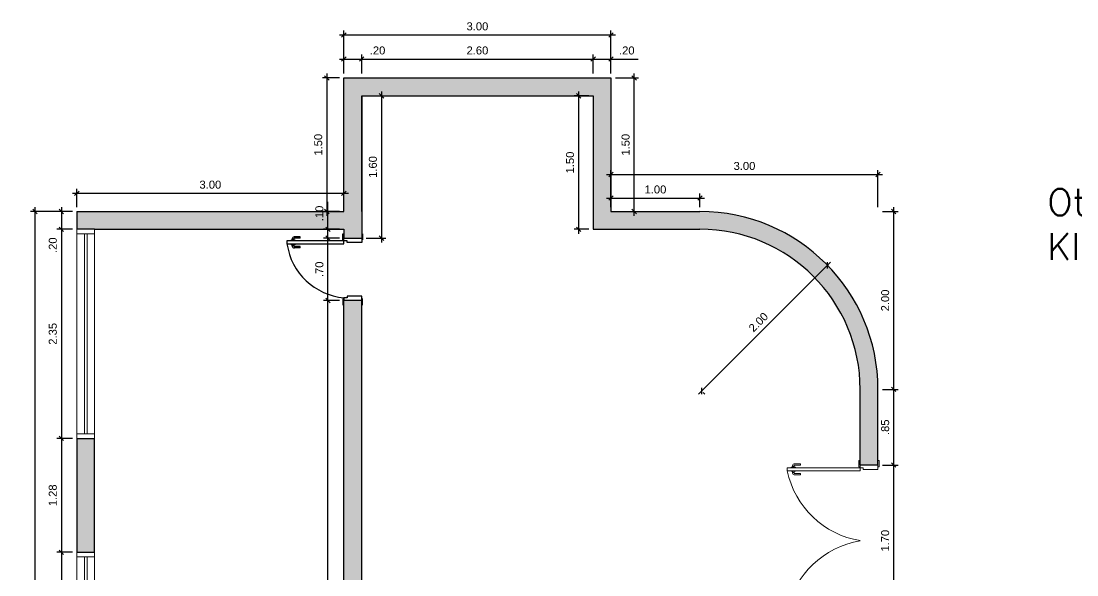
# Model space of a CAD drawing. Header units: millimetres. Extents: x 9.2 to 27.7, y 19.4 to 31.8.
# Drawn here: x 9.22 to 21.08, y 25.58 to 31.81 of the extents above; entities that cross this region are included whole.
import ezdxf

# ---------------------------------------------------------------- set-up
doc = ezdxf.new("R2010")
doc.units = ezdxf.units.MM
for name, color, linetype in [('ALVENARIA', 4, 'Continuous'), ('CAIXILHOS', 1, 'Continuous'), ('COTAS', 7, 'Continuous'), ('HACHURA', 253, 'Continuous'), ('TEXTOS', 2, 'Continuous')]:
    doc.layers.add(name, color=color, linetype=linetype)
doc.layers.add('Arq-Caixilho', color=1, linetype='Continuous', lineweight=13)
doc.layers.add('Arq-Parede Baixa Osso', color=2, linetype='Continuous', lineweight=20)
doc.styles.get("Standard").update_dxf_attribs({"font": 'arial.ttf'})
doc.styles.add('Texto', font='simplex.shx', dxfattribs={"height": 0.06})
doc.dimstyles.new('1-50', dxfattribs={"dimscale": 0.5, "dimtxt": 0.18, "dimasz": 0.1, "dimexe": 0.1, "dimexo": 0.1, "dimgap": 0.1, "dimtad": 1, "dimzin": 4, "dimdsep": 46, "dimtxsty": 'Standard', "dimblk": 'OBLIQUE', "dimcen": 0.1, "dimdle": 0.1, "dimclrd": 1, "dimclre": 1, "dimclrt": 256, "dimadec": 0, "dimazin": 0, "dimtfac": 1, "dimtmove": 0, "dimatfit": 3, "dimldrblk": 'ORIGIN2', "dimfxl": 1, "dimtolj": 1, "dimtzin": 0, "dimarcsym": 1})

# ---------------------------------------------------------------- blocks, each defined once
blk = doc.blocks.new('macaneta')
for p, q in [((-0.062, -0.15), (-0.062, -0.08)), ((-0.047, -0.15), (-0.047, -0.08)), ((-0.047, -0.08), (-0.023, -0.08)), ((-0.043, -0.06), (-0.023, -0.06)), ((-0.036, -0.06), (-0.036, -0.08)), ((-0.017, -0.045), (-0.023, -0.045)), ((-0.023, -0.095), (-0.023, -0.045)), ((-0.017, -0.095), (-0.023, -0.095)), ((0.023, -0.045), (0.017, -0.045)), ((0.023, -0.095), (0.017, -0.095)), ((0.023, -0.095), (0.023, -0.045)), ((0.023, -0.06), (0.042, -0.06)), ((0.023, -0.08), (0.047, -0.08)), ((0.036, -0.06), (0.036, -0.08)), ((0.047, -0.15), (0.047, -0.08)), ((0.062, -0.15), (0.062, -0.08)), ((-0.062, -0.15), (-0.047, -0.15)), ((0.047, -0.15), (0.062, -0.15))]:
    blk.add_line(p, q)
for centre, start, end in [((-0.043, -0.08), 90, 180), ((0.042, -0.08), 0, 90)]:
    blk.add_arc(centre, 0.02, start, end)
blk = doc.blocks.new('*U6')
for points in [[(0, 0.75), (-0.01, 0.75), (-0.01, 0.68), (0, 0.68)], [(0.2, 0.68), (0.21, 0.68), (0.21, 0.75), (0.2, 0.75)], [(0, 0.7), (0, 0.65), (0.165, 0.65), (0.165, 0.67), (0.2, 0.67), (0.2, 0.7)], [(0, -0.05), (-0.01, -0.05), (-0.01, 0.02), (0, 0.02)], [(0, 0), (0, 0.05), (0.165, 0.05), (0.165, 0.03), (0.2, 0.03), (0.2, 0)], [(0.2, 0.02), (0.21, 0.02), (0.21, -0.05), (0.2, -0.05)]]:
    blk.add_lwpolyline(points)
blk.add_lwpolyline([(0.2, 0.065), (0.2, 0.03), (0.84, 0.03), (0.84, 0.065)], close=True)
at = {"ltscale": 0.5}
blk.add_arc((0.135, -0.039), 0.712, 8.4194, 84.8013, dxfattribs=at)
at = {"rotation": 270.000000000015}
blk.add_blockref('macaneta', (0.84, 0.048), dxfattribs=at)
blk = doc.blocks.new('*U16')
at = {"layer": 'Arq-Caixilho'}
for points in [[(-1.635, 0.15), (-1.67, 0.15), (-1.67, 0.97), (-1.635, 0.97)], [(-0.065, 0.15), (-0.03, 0.15), (-0.03, 0.97), (-0.065, 0.97)]]:
    blk.add_lwpolyline(points, close=True, dxfattribs=at)
for points in [[(-1.68, 0.15), (-1.68, 0.165), (-1.75, 0.165), (-1.75, 0.15)], [(-1.7, -0.05), (-1.65, -0.05), (-1.65, 0.115), (-1.67, 0.115), (-1.67, 0.15), (-1.7, 0.15)], [(0, -0.05), (-0.05, -0.05), (-0.05, 0.115), (-0.03, 0.115), (-0.03, 0.15), (0, 0.15)], [(-0.02, 0.15), (-0.02, 0.165), (0.05, 0.165), (0.05, 0.15)], [(-1.75, -0.05), (-1.75, -0.065), (-1.68, -0.065), (-1.68, -0.05)], [(0.05, -0.05), (0.05, -0.065), (-0.02, -0.065), (-0.02, -0.05)]]:
    blk.add_lwpolyline(points, dxfattribs=at)
at = {"layer": 'Arq-Caixilho', "ltscale": 0.5}
for centre, start, end in [((-1.845, -0.016), 9.4955, 78.0061), ((0.145, -0.016), 101.9939, 170.5045)]:
    blk.add_arc(centre, 1.008, start, end, dxfattribs=at)
at = {"layer": 'Arq-Caixilho', "extrusion": (0, 0, -1), "zscale": -1}
blk.add_blockref('macaneta', (1.653, 0.97), dxfattribs=at)
at = {"layer": 'Arq-Caixilho', "extrusion": (0, 0, -1), "xscale": -1, "zscale": -1}
blk.add_blockref('macaneta', (0.047, 0.97), dxfattribs=at)
blk = doc.blocks.new('*U19')
at = {"layer": 'Arq-Caixilho', "color": 2}
for p, q in [((0.05, 0.115), (2.3, 0.115)), ((0.05, 0.085), (2.3, 0.085))]:
    blk.add_line(p, q, dxfattribs=at)
at = {"layer": 'Arq-Caixilho', "color": 1}
for points in [[(0, 0.2), (0, 0), (0.05, 0), (0.05, 0.2)], [(2.35, 0.2), (2.35, 0), (2.3, 0), (2.3, 0.2)]]:
    blk.add_lwpolyline(points, close=True, dxfattribs=at)
at = {"layer": 'Arq-Parede Baixa Osso', "color": 1}
for p, q in [((0.05, 0.2), (2.3, 0.2)), ((0.05, 0), (2.3, 0))]:
    blk.add_line(p, q, dxfattribs=at)
blk = doc.blocks.new('_Oblique')
at = {"color": 0, "linetype": 'ByBlock', "lineweight": -2}
blk.add_line((-0.5, -0.5), (0.5, 0.5), dxfattribs=at)
blk = doc.blocks.new('*D42')
at = {"layer": 'COTAS', "color": 1, "lineweight": -2, "transparency": 16777216}
for p, q in [((18.9, 26.819), (19.077, 26.819)), ((19.027, 25.069), (19.027, 26.869)), ((18.9, 25.119), (19.077, 25.119))]:
    blk.add_line(p, q, dxfattribs=at)
at = {"layer": 'Defpoints', "color": 0, "transparency": 16777216}
for p in [(18.85, 26.819), (19.027, 26.819), (18.85, 25.119)]:
    blk.add_point(p, dxfattribs=at)
at = {"layer": 'COTAS', "color": 1, "lineweight": -2, "transparency": 16777216, "xscale": 0.05, "yscale": 0.05, "zscale": 0.05}
for p, rotation in [((19.027, 26.819), 90), ((19.027, 25.119), 270)]:
    blk.add_blockref('_Oblique', p, dxfattribs=dict(at, rotation=rotation))
at = {"layer": 'COTAS', "transparency": 16777216, "insert": (18.931, 25.969), "char_height": 0.09, "attachment_point": 5, "rotation": 90}
blk.add_mtext('\\A1;1.70', dxfattribs=at)
blk = doc.blocks.new('_Origin2')
at = {"color": 0, "linetype": 'ByBlock', "lineweight": -2}
blk.add_line((-0.5, 0), (-1, 0), dxfattribs=at)
for radius in [0.5, 0.25]:
    blk.add_circle((0, 0), radius, dxfattribs=at)
blk = doc.blocks.new('*D43')
at = {"layer": 'COTAS', "color": 1, "lineweight": -2, "transparency": 16777216}
for p, q in [((18.9, 27.669), (19.077, 27.669)), ((19.027, 26.769), (19.027, 27.719)), ((18.9, 26.819), (19.077, 26.819))]:
    blk.add_line(p, q, dxfattribs=at)
at = {"layer": 'Defpoints', "color": 0, "transparency": 16777216}
for p in [(18.85, 27.669), (19.027, 27.669), (18.85, 26.819)]:
    blk.add_point(p, dxfattribs=at)
at = {"layer": 'COTAS', "color": 1, "lineweight": -2, "transparency": 16777216, "xscale": 0.05, "yscale": 0.05, "zscale": 0.05}
for p, rotation in [((19.027, 27.669), 90), ((19.027, 26.819), 270)]:
    blk.add_blockref('_Oblique', p, dxfattribs=dict(at, rotation=rotation))
at = {"layer": 'COTAS', "transparency": 16777216, "insert": (18.931, 27.244), "char_height": 0.09, "attachment_point": 5, "rotation": 90}
blk.add_mtext('\\A1;.85', dxfattribs=at)
blk = doc.blocks.new('*D44')
at = {"layer": 'COTAS', "color": 1, "lineweight": -2, "transparency": 16777216}
for p, q in [((18.9, 29.669), (19.077, 29.669)), ((19.027, 27.619), (19.027, 29.719)), ((18.9, 27.669), (19.077, 27.669))]:
    blk.add_line(p, q, dxfattribs=at)
at = {"layer": 'Defpoints', "color": 0, "transparency": 16777216}
for p in [(18.85, 29.669), (19.027, 29.669), (18.85, 27.669)]:
    blk.add_point(p, dxfattribs=at)
at = {"layer": 'COTAS', "color": 1, "lineweight": -2, "transparency": 16777216, "xscale": 0.05, "yscale": 0.05, "zscale": 0.05}
for p, rotation in [((19.027, 29.669), 90), ((19.027, 27.669), 270)]:
    blk.add_blockref('_Oblique', p, dxfattribs=dict(at, rotation=rotation))
at = {"layer": 'COTAS', "transparency": 16777216, "insert": (18.931, 28.669), "char_height": 0.09, "attachment_point": 5, "rotation": 90}
blk.add_mtext('\\A1;2.00', dxfattribs=at)
blk = doc.blocks.new('*D45')
at = {"layer": 'COTAS', "color": 1, "lineweight": -2, "transparency": 16777216}
for p, q in [((16.833, 27.615), (18.318, 29.1)), ((18.299, 29.048), (18.318, 29.029)), ((16.885, 27.633), (16.904, 27.615))]:
    blk.add_line(p, q, dxfattribs=at)
at = {"layer": 'Defpoints', "color": 0, "transparency": 16777216}
for p in [(18.264, 29.083), (18.282, 29.065), (16.85, 27.669)]:
    blk.add_point(p, dxfattribs=at)
at = {"layer": 'COTAS', "color": 1, "lineweight": -2, "transparency": 16777216, "xscale": 0.05, "yscale": 0.05, "zscale": 0.05}
for p, rotation in [((18.282, 29.065), 45.00000000001447), ((16.868, 27.65), 225.0000000000145)]:
    blk.add_blockref('_Oblique', p, dxfattribs=dict(at, rotation=rotation))
at = {"layer": 'COTAS', "transparency": 16777216, "insert": (17.507, 28.425), "char_height": 0.09, "attachment_point": 5, "rotation": 45}
blk.add_mtext('\\A1;2.00', dxfattribs=at)
blk = doc.blocks.new('*D46')
at = {"layer": 'COTAS', "color": 1, "lineweight": -2, "transparency": 16777216}
for p, q in [((15.85, 29.719), (15.85, 30.134)), ((18.85, 29.719), (18.85, 30.134)), ((15.8, 30.084), (18.9, 30.084))]:
    blk.add_line(p, q, dxfattribs=at)
at = {"layer": 'Defpoints', "color": 0, "transparency": 16777216}
for p in [(18.85, 30.084), (15.85, 29.669), (18.85, 29.669)]:
    blk.add_point(p, dxfattribs=at)
at = {"layer": 'COTAS', "color": 1, "lineweight": -2, "transparency": 16777216, "xscale": 0.05, "yscale": 0.05, "zscale": 0.05, "rotation": 180}
blk.add_blockref('_Oblique', (15.85, 30.084), dxfattribs=at)
at = {"layer": 'COTAS', "color": 1, "lineweight": -2, "transparency": 16777216, "xscale": 0.05, "yscale": 0.05, "zscale": 0.05}
blk.add_blockref('_Oblique', (18.85, 30.084), dxfattribs=at)
at = {"layer": 'COTAS', "transparency": 16777216, "insert": (17.35, 30.18), "char_height": 0.09, "attachment_point": 5}
blk.add_mtext('\\A1;3.00', dxfattribs=at)
blk = doc.blocks.new('*D47')
at = {"layer": 'COTAS', "color": 1, "lineweight": -2, "transparency": 16777216}
for p, q in [((15.8, 29.82), (16.9, 29.82)), ((15.85, 29.719), (15.85, 29.87)), ((16.85, 29.719), (16.85, 29.87))]:
    blk.add_line(p, q, dxfattribs=at)
at = {"layer": 'Defpoints', "color": 0, "transparency": 16777216}
for p in [(16.85, 29.82), (15.85, 29.669), (16.85, 29.669)]:
    blk.add_point(p, dxfattribs=at)
at = {"layer": 'COTAS', "color": 1, "lineweight": -2, "transparency": 16777216, "xscale": 0.05, "yscale": 0.05, "zscale": 0.05, "rotation": 180}
blk.add_blockref('_Oblique', (15.85, 29.82), dxfattribs=at)
at = {"layer": 'COTAS', "color": 1, "lineweight": -2, "transparency": 16777216, "xscale": 0.05, "yscale": 0.05, "zscale": 0.05}
blk.add_blockref('_Oblique', (16.85, 29.82), dxfattribs=at)
at = {"layer": 'COTAS', "transparency": 16777216, "insert": (16.35, 29.916), "char_height": 0.09, "attachment_point": 5}
blk.add_mtext('\\A1;1.00', dxfattribs=at)
blk = doc.blocks.new('*D48')
at = {"layer": 'COTAS', "color": 1, "lineweight": -2, "transparency": 16777216}
for p, q in [((16.111, 29.619), (16.111, 31.219)), ((15.9, 31.169), (16.161, 31.169)), ((15.9, 29.669), (16.161, 29.669))]:
    blk.add_line(p, q, dxfattribs=at)
at = {"layer": 'Defpoints', "color": 0, "transparency": 16777216}
for p in [(15.85, 31.169), (16.111, 31.169), (15.85, 29.669)]:
    blk.add_point(p, dxfattribs=at)
at = {"layer": 'COTAS', "color": 1, "lineweight": -2, "transparency": 16777216, "xscale": 0.05, "yscale": 0.05, "zscale": 0.05}
for p, rotation in [((16.111, 31.169), 90), ((16.111, 29.669), 270)]:
    blk.add_blockref('_Oblique', p, dxfattribs=dict(at, rotation=rotation))
at = {"layer": 'COTAS', "transparency": 16777216, "insert": (16.015, 30.419), "char_height": 0.09, "attachment_point": 5, "rotation": 90}
blk.add_mtext('\\A1;1.50', dxfattribs=at)
blk = doc.blocks.new('*D49')
at = {"layer": 'COTAS', "color": 1, "lineweight": -2, "transparency": 16777216}
for p, q in [((12.85, 31.219), (12.85, 31.703)), ((15.85, 31.219), (15.85, 31.703)), ((12.8, 31.653), (15.9, 31.653))]:
    blk.add_line(p, q, dxfattribs=at)
at = {"layer": 'Defpoints', "color": 0, "transparency": 16777216}
for p in [(15.85, 31.653), (12.85, 31.169), (15.85, 31.169)]:
    blk.add_point(p, dxfattribs=at)
at = {"layer": 'COTAS', "color": 1, "lineweight": -2, "transparency": 16777216, "xscale": 0.05, "yscale": 0.05, "zscale": 0.05, "rotation": 180}
blk.add_blockref('_Oblique', (12.85, 31.653), dxfattribs=at)
at = {"layer": 'COTAS', "color": 1, "lineweight": -2, "transparency": 16777216, "xscale": 0.05, "yscale": 0.05, "zscale": 0.05}
blk.add_blockref('_Oblique', (15.85, 31.653), dxfattribs=at)
at = {"layer": 'COTAS', "transparency": 16777216, "insert": (14.35, 31.749), "char_height": 0.09, "attachment_point": 5}
blk.add_mtext('\\A1;3.00', dxfattribs=at)
blk = doc.blocks.new('*D50')
at = {"layer": 'COTAS', "color": 1, "lineweight": -2, "transparency": 16777216}
for p, q in [((12.85, 31.219), (12.85, 31.432)), ((13.05, 31.219), (13.05, 31.432)), ((12.8, 31.382), (13.05, 31.382)), ((13.05, 31.382), (13.357, 31.382))]:
    blk.add_line(p, q, dxfattribs=at)
at = {"layer": 'Defpoints', "color": 0, "transparency": 16777216}
for p in [(13.05, 31.382), (12.85, 31.169), (13.05, 31.169)]:
    blk.add_point(p, dxfattribs=at)
at = {"layer": 'COTAS', "color": 1, "lineweight": -2, "transparency": 16777216, "xscale": 0.05, "yscale": 0.05, "zscale": 0.05, "rotation": 180}
blk.add_blockref('_Oblique', (12.85, 31.382), dxfattribs=at)
at = {"layer": 'COTAS', "color": 1, "lineweight": -2, "transparency": 16777216, "xscale": 0.05, "yscale": 0.05, "zscale": 0.05}
blk.add_blockref('_Oblique', (13.05, 31.382), dxfattribs=at)
at = {"layer": 'COTAS', "transparency": 16777216, "insert": (13.228, 31.478), "char_height": 0.09, "attachment_point": 5}
blk.add_mtext('\\A1;.20', dxfattribs=at)
blk = doc.blocks.new('*D52')
at = {"layer": 'COTAS', "color": 1, "lineweight": -2, "transparency": 16777216}
for p, q in [((15.65, 31.219), (15.65, 31.432)), ((15.85, 31.219), (15.85, 31.432)), ((15.6, 31.382), (15.85, 31.382)), ((15.85, 31.382), (16.157, 31.382))]:
    blk.add_line(p, q, dxfattribs=at)
at = {"layer": 'Defpoints', "color": 0, "transparency": 16777216}
for p in [(15.85, 31.382), (15.65, 31.169), (15.85, 31.169)]:
    blk.add_point(p, dxfattribs=at)
at = {"layer": 'COTAS', "color": 1, "lineweight": -2, "transparency": 16777216, "xscale": 0.05, "yscale": 0.05, "zscale": 0.05, "rotation": 180}
blk.add_blockref('_Oblique', (15.65, 31.382), dxfattribs=at)
at = {"layer": 'COTAS', "color": 1, "lineweight": -2, "transparency": 16777216, "xscale": 0.05, "yscale": 0.05, "zscale": 0.05}
blk.add_blockref('_Oblique', (15.85, 31.382), dxfattribs=at)
at = {"layer": 'COTAS', "transparency": 16777216, "insert": (16.028, 31.478), "char_height": 0.09, "attachment_point": 5}
blk.add_mtext('\\A1;.20', dxfattribs=at)
blk = doc.blocks.new('*D53')
at = {"layer": 'COTAS', "color": 1, "lineweight": -2, "transparency": 16777216}
for p, q in [((13.05, 31.219), (13.05, 31.432)), ((15.65, 31.219), (15.65, 31.432)), ((13, 31.382), (15.7, 31.382))]:
    blk.add_line(p, q, dxfattribs=at)
at = {"layer": 'Defpoints', "color": 0, "transparency": 16777216}
for p in [(15.65, 31.382), (13.05, 31.169), (15.65, 31.169)]:
    blk.add_point(p, dxfattribs=at)
at = {"layer": 'COTAS', "color": 1, "lineweight": -2, "transparency": 16777216, "xscale": 0.05, "yscale": 0.05, "zscale": 0.05, "rotation": 180}
blk.add_blockref('_Oblique', (13.05, 31.382), dxfattribs=at)
at = {"layer": 'COTAS', "color": 1, "lineweight": -2, "transparency": 16777216, "xscale": 0.05, "yscale": 0.05, "zscale": 0.05}
blk.add_blockref('_Oblique', (15.65, 31.382), dxfattribs=at)
at = {"layer": 'COTAS', "transparency": 16777216, "insert": (14.35, 31.478), "char_height": 0.09, "attachment_point": 5}
blk.add_mtext('\\A1;2.60', dxfattribs=at)
blk = doc.blocks.new('*D54')
at = {"layer": 'COTAS', "color": 1, "lineweight": -2, "transparency": 16777216}
for p, q in [((15.6, 30.969), (15.437, 30.969)), ((15.487, 31.019), (15.487, 29.419)), ((15.6, 29.469), (15.437, 29.469))]:
    blk.add_line(p, q, dxfattribs=at)
at = {"layer": 'Defpoints', "color": 0, "transparency": 16777216}
for p in [(15.65, 30.969), (15.487, 29.469), (15.65, 29.469)]:
    blk.add_point(p, dxfattribs=at)
at = {"layer": 'COTAS', "color": 1, "lineweight": -2, "transparency": 16777216, "xscale": 0.05, "yscale": 0.05, "zscale": 0.05}
for p, rotation in [((15.487, 30.969), 90), ((15.487, 29.469), 270)]:
    blk.add_blockref('_Oblique', p, dxfattribs=dict(at, rotation=rotation))
at = {"layer": 'COTAS', "transparency": 16777216, "insert": (15.391, 30.219), "char_height": 0.09, "attachment_point": 5, "rotation": 90}
blk.add_mtext('\\A1;1.50', dxfattribs=at)
blk = doc.blocks.new('*D55')
at = {"layer": 'COTAS', "color": 1, "lineweight": -2, "transparency": 16777216}
for p, q in [((13.1, 30.969), (13.322, 30.969)), ((13.272, 31.019), (13.272, 29.319)), ((13.1, 29.369), (13.322, 29.369))]:
    blk.add_line(p, q, dxfattribs=at)
at = {"layer": 'Defpoints', "color": 0, "transparency": 16777216}
for p in [(13.05, 30.969), (13.05, 29.369), (13.272, 29.369)]:
    blk.add_point(p, dxfattribs=at)
at = {"layer": 'COTAS', "color": 1, "lineweight": -2, "transparency": 16777216, "xscale": 0.05, "yscale": 0.05, "zscale": 0.05}
for p, rotation in [((13.272, 30.969), 90), ((13.272, 29.369), 270)]:
    blk.add_blockref('_Oblique', p, dxfattribs=dict(at, rotation=rotation))
at = {"layer": 'COTAS', "transparency": 16777216, "insert": (13.176, 30.169), "char_height": 0.09, "attachment_point": 5, "rotation": 90}
blk.add_mtext('\\A1;1.60', dxfattribs=at)
blk = doc.blocks.new('*D56')
at = {"layer": 'COTAS', "color": 1, "lineweight": -2, "transparency": 16777216}
for p, q in [((12.658, 31.219), (12.658, 29.619)), ((12.8, 31.169), (12.608, 31.169)), ((12.8, 29.669), (12.608, 29.669))]:
    blk.add_line(p, q, dxfattribs=at)
at = {"layer": 'Defpoints', "color": 0, "transparency": 16777216}
for p in [(12.85, 31.169), (12.658, 29.669), (12.85, 29.669)]:
    blk.add_point(p, dxfattribs=at)
at = {"layer": 'COTAS', "color": 1, "lineweight": -2, "transparency": 16777216, "xscale": 0.05, "yscale": 0.05, "zscale": 0.05}
for p, rotation in [((12.658, 31.169), 90), ((12.658, 29.669), 270)]:
    blk.add_blockref('_Oblique', p, dxfattribs=dict(at, rotation=rotation))
at = {"layer": 'COTAS', "transparency": 16777216, "insert": (12.562, 30.419), "char_height": 0.09, "attachment_point": 5, "rotation": 90}
blk.add_mtext('\\A1;1.50', dxfattribs=at)
blk = doc.blocks.new('*D57')
at = {"layer": 'COTAS', "color": 1, "lineweight": -2, "transparency": 16777216}
for p, q in [((9.85, 29.719), (9.85, 29.924)), ((12.85, 29.719), (12.85, 29.924)), ((9.8, 29.874), (12.9, 29.874))]:
    blk.add_line(p, q, dxfattribs=at)
at = {"layer": 'Defpoints', "color": 0, "transparency": 16777216}
for p in [(12.85, 29.874), (9.85, 29.669), (12.85, 29.669)]:
    blk.add_point(p, dxfattribs=at)
at = {"layer": 'COTAS', "color": 1, "lineweight": -2, "transparency": 16777216, "xscale": 0.05, "yscale": 0.05, "zscale": 0.05, "rotation": 180}
blk.add_blockref('_Oblique', (9.85, 29.874), dxfattribs=at)
at = {"layer": 'COTAS', "color": 1, "lineweight": -2, "transparency": 16777216, "xscale": 0.05, "yscale": 0.05, "zscale": 0.05}
blk.add_blockref('_Oblique', (12.85, 29.874), dxfattribs=at)
at = {"layer": 'COTAS', "transparency": 16777216, "insert": (11.35, 29.97), "char_height": 0.09, "attachment_point": 5}
blk.add_mtext('\\A1;3.00', dxfattribs=at)
blk = doc.blocks.new('*D58')
at = {"layer": 'COTAS', "color": 1, "lineweight": -2, "transparency": 16777216}
for p, q in [((9.8, 29.669), (9.626, 29.669)), ((9.676, 29.719), (9.676, 29.469)), ((9.8, 29.469), (9.626, 29.469)), ((9.676, 29.469), (9.676, 29.161))]:
    blk.add_line(p, q, dxfattribs=at)
at = {"layer": 'Defpoints', "color": 0, "transparency": 16777216}
for p in [(9.85, 29.669), (9.676, 29.469), (9.85, 29.469)]:
    blk.add_point(p, dxfattribs=at)
at = {"layer": 'COTAS', "color": 1, "lineweight": -2, "transparency": 16777216, "xscale": 0.05, "yscale": 0.05, "zscale": 0.05}
for p, rotation in [((9.676, 29.669), 90), ((9.676, 29.469), 270)]:
    blk.add_blockref('_Oblique', p, dxfattribs=dict(at, rotation=rotation))
at = {"layer": 'COTAS', "transparency": 16777216, "insert": (9.58, 29.29), "char_height": 0.09, "attachment_point": 5, "rotation": 90}
blk.add_mtext('\\A1;.20', dxfattribs=at)
blk = doc.blocks.new('*D59')
at = {"layer": 'COTAS', "color": 1, "lineweight": -2, "transparency": 16777216}
for p, q in [((9.8, 29.469), (9.626, 29.469)), ((9.676, 29.519), (9.676, 27.069)), ((9.8, 27.119), (9.626, 27.119))]:
    blk.add_line(p, q, dxfattribs=at)
at = {"layer": 'Defpoints', "color": 0, "transparency": 16777216}
for p in [(9.85, 29.469), (9.676, 27.119), (9.85, 27.119)]:
    blk.add_point(p, dxfattribs=at)
at = {"layer": 'COTAS', "color": 1, "lineweight": -2, "transparency": 16777216, "xscale": 0.05, "yscale": 0.05, "zscale": 0.05}
for p, rotation in [((9.676, 29.469), 90), ((9.676, 27.119), 270)]:
    blk.add_blockref('_Oblique', p, dxfattribs=dict(at, rotation=rotation))
at = {"layer": 'COTAS', "transparency": 16777216, "insert": (9.58, 28.294), "char_height": 0.09, "attachment_point": 5, "rotation": 90}
blk.add_mtext('\\A1;2.35', dxfattribs=at)
blk = doc.blocks.new('*D60')
at = {"layer": 'COTAS', "color": 1, "lineweight": -2, "transparency": 16777216}
for p, q in [((9.676, 27.169), (9.676, 25.789)), ((9.8, 27.119), (9.626, 27.119)), ((9.8, 25.839), (9.626, 25.839))]:
    blk.add_line(p, q, dxfattribs=at)
at = {"layer": 'Defpoints', "color": 0, "transparency": 16777216}
for p in [(9.85, 27.119), (9.676, 25.839), (9.85, 25.839)]:
    blk.add_point(p, dxfattribs=at)
at = {"layer": 'COTAS', "color": 1, "lineweight": -2, "transparency": 16777216, "xscale": 0.05, "yscale": 0.05, "zscale": 0.05}
for p, rotation in [((9.676, 27.119), 90), ((9.676, 25.839), 270)]:
    blk.add_blockref('_Oblique', p, dxfattribs=dict(at, rotation=rotation))
at = {"layer": 'COTAS', "transparency": 16777216, "insert": (9.58, 26.479), "char_height": 0.09, "attachment_point": 5, "rotation": 90}
blk.add_mtext('\\A1;1.28', dxfattribs=at)
blk = doc.blocks.new('*D61')
at = {"layer": 'COTAS', "color": 1, "lineweight": -2, "transparency": 16777216}
for p, q in [((9.676, 25.889), (9.676, 23.439)), ((9.8, 25.839), (9.626, 25.839)), ((9.8, 23.489), (9.626, 23.489))]:
    blk.add_line(p, q, dxfattribs=at)
at = {"layer": 'Defpoints', "color": 0, "transparency": 16777216}
for p in [(9.85, 25.839), (9.676, 23.489), (9.85, 23.489)]:
    blk.add_point(p, dxfattribs=at)
at = {"layer": 'COTAS', "color": 1, "lineweight": -2, "transparency": 16777216, "xscale": 0.05, "yscale": 0.05, "zscale": 0.05}
for p, rotation in [((9.676, 25.839), 90), ((9.676, 23.489), 270)]:
    blk.add_blockref('_Oblique', p, dxfattribs=dict(at, rotation=rotation))
at = {"layer": 'COTAS', "transparency": 16777216, "insert": (9.58, 24.664), "char_height": 0.09, "attachment_point": 5, "rotation": 90}
blk.add_mtext('\\A1;2.35', dxfattribs=at)
blk = doc.blocks.new('*D65')
at = {"layer": 'COTAS', "color": 1, "lineweight": -2, "transparency": 16777216}
for p, q in [((9.8, 29.669), (9.329, 29.669)), ((9.379, 29.719), (9.379, 19.619)), ((9.8, 19.669), (9.329, 19.669))]:
    blk.add_line(p, q, dxfattribs=at)
at = {"layer": 'Defpoints', "color": 0, "transparency": 16777216}
for p in [(9.85, 29.669), (9.379, 19.669), (9.85, 19.669)]:
    blk.add_point(p, dxfattribs=at)
at = {"layer": 'COTAS', "color": 1, "lineweight": -2, "transparency": 16777216, "xscale": 0.05, "yscale": 0.05, "zscale": 0.05}
for p, rotation in [((9.379, 29.669), 90), ((9.379, 19.669), 270)]:
    blk.add_blockref('_Oblique', p, dxfattribs=dict(at, rotation=rotation))
at = {"layer": 'COTAS', "transparency": 16777216, "insert": (9.283, 24.669), "char_height": 0.09, "attachment_point": 5, "rotation": 90}
blk.add_mtext('\\A1;10.00', dxfattribs=at)
blk = doc.blocks.new('*D77')
at = {"layer": 'COTAS', "color": 1, "lineweight": -2, "transparency": 16777216}
for p, q in [((12.671, 19.819), (12.671, 28.719)), ((12.8, 28.669), (12.621, 28.669)), ((12.8, 19.869), (12.621, 19.869))]:
    blk.add_line(p, q, dxfattribs=at)
at = {"layer": 'Defpoints', "color": 0, "transparency": 16777216}
for p in [(12.671, 28.669), (12.85, 28.669), (12.85, 19.869)]:
    blk.add_point(p, dxfattribs=at)
at = {"layer": 'COTAS', "color": 1, "lineweight": -2, "transparency": 16777216, "xscale": 0.05, "yscale": 0.05, "zscale": 0.05}
for p, rotation in [((12.671, 28.669), 90), ((12.671, 19.869), 270)]:
    blk.add_blockref('_Oblique', p, dxfattribs=dict(at, rotation=rotation))
at = {"layer": 'COTAS', "transparency": 16777216, "insert": (12.575, 24.269), "char_height": 0.09, "attachment_point": 5, "rotation": 90}
blk.add_mtext('\\A1;8.80', dxfattribs=at)
blk = doc.blocks.new('*D78')
at = {"layer": 'COTAS', "color": 1, "lineweight": -2, "transparency": 16777216}
for p, q in [((12.671, 28.619), (12.671, 29.419)), ((12.8, 29.369), (12.621, 29.369)), ((12.8, 28.669), (12.621, 28.669))]:
    blk.add_line(p, q, dxfattribs=at)
at = {"layer": 'Defpoints', "color": 0, "transparency": 16777216}
for p in [(12.671, 29.369), (12.85, 29.369), (12.85, 28.669)]:
    blk.add_point(p, dxfattribs=at)
at = {"layer": 'COTAS', "color": 1, "lineweight": -2, "transparency": 16777216, "xscale": 0.05, "yscale": 0.05, "zscale": 0.05}
for p, rotation in [((12.671, 29.369), 90), ((12.671, 28.669), 270)]:
    blk.add_blockref('_Oblique', p, dxfattribs=dict(at, rotation=rotation))
at = {"layer": 'COTAS', "transparency": 16777216, "insert": (12.575, 29.019), "char_height": 0.09, "attachment_point": 5, "rotation": 90}
blk.add_mtext('\\A1;.70', dxfattribs=at)
blk = doc.blocks.new('*D79')
at = {"layer": 'COTAS', "color": 1, "lineweight": -2, "transparency": 16777216}
for p, q in [((12.671, 29.469), (12.671, 29.776)), ((12.8, 29.469), (12.621, 29.469)), ((12.671, 29.319), (12.671, 29.469)), ((12.8, 29.369), (12.621, 29.369))]:
    blk.add_line(p, q, dxfattribs=at)
at = {"layer": 'Defpoints', "color": 0, "transparency": 16777216}
for p in [(12.671, 29.469), (12.85, 29.469), (12.85, 29.369)]:
    blk.add_point(p, dxfattribs=at)
at = {"layer": 'COTAS', "color": 1, "lineweight": -2, "transparency": 16777216, "xscale": 0.05, "yscale": 0.05, "zscale": 0.05}
for p, rotation in [((12.671, 29.469), 90), ((12.671, 29.369), 270)]:
    blk.add_blockref('_Oblique', p, dxfattribs=dict(at, rotation=rotation))
at = {"layer": 'COTAS', "transparency": 16777216, "insert": (12.575, 29.647), "char_height": 0.09, "attachment_point": 5, "rotation": 90}
blk.add_mtext('\\A1;.10', dxfattribs=at)

msp = doc.modelspace()

# ---------------------------------------------------------------- hatches: boundary and pattern name
at = {"layer": 'HACHURA'}
h = msp.add_hatch(color=256, dxfattribs=at)
h.dxf.hatch_style = 1
h.paths.add_polyline_path([(13.05, 30.969), (15.65, 30.969), (15.65, 29.469), (16.85, 29.469, -0.414214), (18.65, 27.669), (18.65, 26.819), (18.85, 26.819), (18.85, 27.669, 0.414214), (16.85, 29.669), (15.85, 29.669), (15.85, 31.169), (12.85, 31.169), (12.85, 29.669), (9.85, 29.669), (9.85, 29.469), (10.05, 29.469), (12.85, 29.469), (12.85, 29.369), (13.05, 29.369)])
h.paths.add_polyline_path([(13.05, 28.669), (12.85, 28.669), (12.85, 19.869), (10.05, 19.869), (9.85, 19.869), (9.85, 19.669), (20.85, 19.669, 1), (20.85, 24.669), (18.85, 24.669), (18.85, 25.119), (18.65, 25.119), (18.65, 24.469), (20.85, 24.469, -1), (20.85, 19.869), (15.65, 19.869), (15.65, 24.669), (13.85, 24.669), (13.85, 24.469), (15.45, 24.469), (15.45, 19.869), (13.05, 19.869), (13.05, 24.469), (13.15, 24.469), (13.15, 24.669), (13.05, 24.669)])
h.paths.add_polyline_path([(10.05, 27.119), (9.85, 27.119), (9.85, 25.839), (10.05, 25.839)], flags=0)
h.paths.add_polyline_path([(10.05, 23.489), (9.85, 23.489), (9.85, 22.209), (10.05, 22.209)], flags=17)
h = msp.add_hatch(color=256, dxfattribs=at)
h.dxf.hatch_style = 1
h.paths.add_polyline_path([(10.05, 27.119), (9.85, 27.119), (9.85, 25.839), (10.05, 25.839)])

# ---------------------------------------------------------------- linework, layer by layer
at = {"layer": 'ALVENARIA'}
for p, q in [((12.85, 29.669), (12.85, 31.169)), ((12.85, 31.169), (15.85, 31.169)), ((15.85, 31.169), (15.85, 29.669)), ((13.05, 29.669), (13.05, 30.969)), ((13.05, 30.969), (15.65, 30.969)), ((13.05, 30.969), (13.05, 29.369)), ((15.65, 30.969), (15.65, 29.469)), ((9.85, 29.669), (9.85, 29.469)), ((9.85, 29.669), (12.85, 29.669)), ((15.85, 29.669), (16.85, 29.669)), ((10.05, 29.469), (9.85, 29.469)), ((10.05, 29.469), (12.85, 29.469)), ((12.85, 29.469), (12.85, 29.369)), ((15.65, 29.469), (16.85, 29.469)), ((12.85, 29.369), (13.05, 29.369)), ((12.85, 19.869), (12.85, 28.669)), ((13.05, 28.669), (12.85, 28.669)), ((13.05, 24.669), (13.05, 28.669)), ((18.65, 26.819), (18.65, 27.669)), ((18.85, 26.819), (18.85, 27.669)), ((9.85, 27.119), (10.05, 27.119)), ((9.85, 27.119), (9.85, 25.839)), ((10.05, 25.839), (10.05, 27.119)), ((18.85, 26.819), (18.65, 26.819)), ((9.85, 25.839), (10.05, 25.839))]:
    msp.add_line(p, q, dxfattribs=at)
for radius in [2, 1.8]:
    msp.add_arc((16.85, 27.669), radius, 0, 90, dxfattribs=at)

# ---------------------------------------------------------------- block references
at = {"layer": 'CAIXILHOS'}
for name, p, rotation in [('*U19', (9.85, 29.469), 269.9999999999511), ('*U6', (13.05, 29.369), 180), ('*U16', (18.8, 26.819), 90), ('*U19', (9.85, 25.839), 269.9999999999511)]:
    msp.add_blockref(name, p, dxfattribs=dict(at, rotation=rotation))

# ---------------------------------------------------------------- texts
at = {"layer": 'TEXTOS', "insert": (20.753, 29.924), "char_height": 0.3, "attachment_point": 1, "style": 'Texto'}
msp.add_mtext_dynamic_manual_height_columns('Otávio Morale Silva\\PKleber Machado de Oliveira Junior', width=9.6023, gutter_width=0.3, heights=[0], dxfattribs=at)

# ---------------------------------------------------------------- dimensions: what is measured, and where the dimension line sits
at = {"layer": 'COTAS'}
dim = msp.add_linear_dim(base=(15.85, 31.653), p1=(12.85, 31.169), p2=(15.85, 31.169), dimstyle='1-50', dxfattribs=at)
dim.commit()
dim.dimension.update_dxf_attribs({"geometry": '*D49', "text_midpoint": (14.35, 31.653), "dimtype": 160})
for base, p1, p2, picture, middle in [((13.05, 31.382), (12.85, 31.169), (13.05, 31.169), '*D50', (13.228, 31.478)), ((15.65, 31.382), (13.05, 31.169), (15.65, 31.169), '*D53', (14.35, 31.478)), ((15.85, 31.382), (15.65, 31.169), (15.85, 31.169), '*D52', (16.028, 31.478)), ((18.85, 30.084), (15.85, 29.669), (18.85, 29.669), '*D46', (17.35, 30.18)), ((12.85, 29.874), (9.85, 29.669), (12.85, 29.669), '*D57', (11.35, 29.97)), ((16.85, 29.82), (15.85, 29.669), (16.85, 29.669), '*D47', (16.35, 29.916))]:
    dim = msp.add_linear_dim(base=base, p1=p1, p2=p2, dimstyle='1-50', dxfattribs=at)
    dim.commit()
    dim.dimension.update_dxf_attribs({"geometry": picture, "text_midpoint": middle})
for base, p1, p2, picture, middle in [((12.658, 29.669), (12.85, 31.169), (12.85, 29.669), '*D56', (12.562, 30.419)), ((16.111, 31.169), (15.85, 29.669), (15.85, 31.169), '*D48', (16.015, 30.419)), ((13.272, 29.369), (13.05, 30.969), (13.05, 29.369), '*D55', (13.176, 30.169)), ((15.487, 29.469), (15.65, 30.969), (15.65, 29.469), '*D54', (15.391, 30.219)), ((12.671, 29.469), (12.85, 29.369), (12.85, 29.469), '*D79', (12.575, 29.647)), ((9.379, 19.669), (9.85, 29.669), (9.85, 19.669), '*D65', (9.283, 24.669)), ((9.676, 29.469), (9.85, 29.669), (9.85, 29.469), '*D58', (9.58, 29.29)), ((19.027, 29.669), (18.85, 27.669), (18.85, 29.669), '*D44', (18.931, 28.669)), ((9.676, 27.119), (9.85, 29.469), (9.85, 27.119), '*D59', (9.58, 28.294)), ((12.671, 29.369), (12.85, 28.669), (12.85, 29.369), '*D78', (12.575, 29.019)), ((12.671, 28.669), (12.85, 19.869), (12.85, 28.669), '*D77', (12.575, 24.269)), ((19.027, 27.669), (18.85, 26.819), (18.85, 27.669), '*D43', (18.931, 27.244)), ((9.676, 25.839), (9.85, 27.119), (9.85, 25.839), '*D60', (9.58, 26.479)), ((9.676, 23.489), (9.85, 25.839), (9.85, 23.489), '*D61', (9.58, 24.664))]:
    dim = msp.add_linear_dim(base=base, p1=p1, p2=p2, angle=90, dimstyle='1-50', dxfattribs=at)
    dim.commit()
    dim.dimension.update_dxf_attribs({"geometry": picture, "text_midpoint": middle})
for p1, p2, distance, picture, middle in [((16.85, 27.669), (18.264, 29.083), -0.026, '*D45', (17.507, 28.425)), ((18.85, 25.119), (18.85, 26.819), -0.177, '*D42', (18.931, 25.969))]:
    dim = msp.add_aligned_dim(p1=p1, p2=p2, distance=distance, dimstyle='1-50', dxfattribs=at)
    dim.commit()
    dim.dimension.update_dxf_attribs({"geometry": picture, "text_midpoint": middle})

doc.saveas('drawing.dxf')
